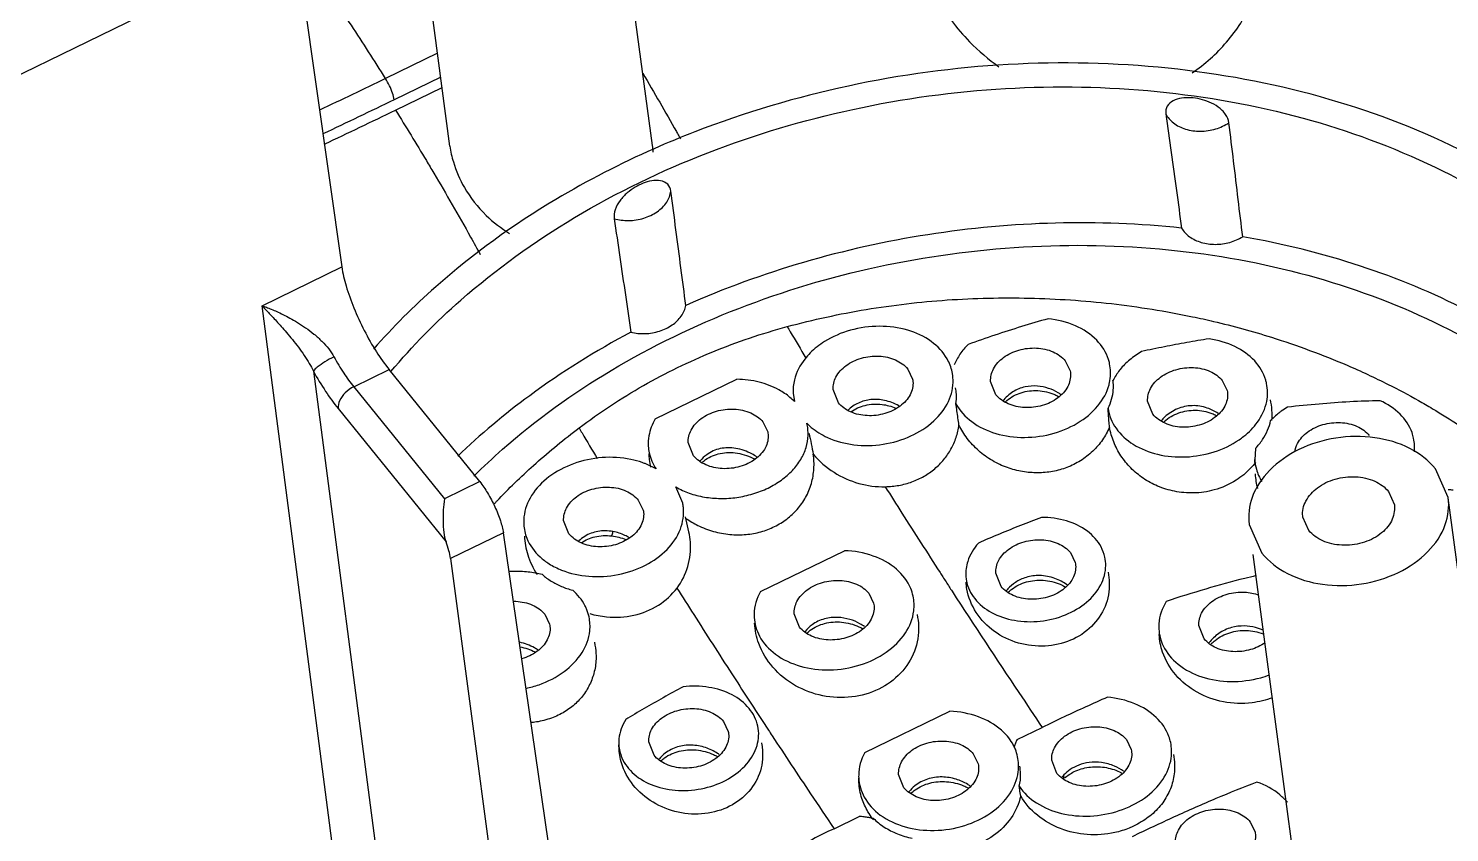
# Model space of a CAD drawing. Header units: inches. Extents: x 157915 to 159347, y -49911 to -48898.
# Drawn here: x 158984.83 to 159001.9, y -49791.46 to -49781.8 of the extents above; entities that cross this region are included whole.
import ezdxf

# ---------------------------------------------------------------- set-up
doc = ezdxf.new("R2010")
doc.units = ezdxf.units.IN
doc.header["$LTSCALE"] = 2
doc.header["$MEASUREMENT"] = 0
doc.layers.get('0').update_dxf_attribs({"linetype": 'CONTINUOUS'})

msp = doc.modelspace()

# ---------------------------------------------------------------- linework, layer by layer
at = {"color": 7, "linetype": 'Continuous'}
for p, q in [((158992.329, -49783.208), (158991.853, -49779.66)), ((158989.896, -49783.218), (158989.511, -49780.341)), ((158982.89, -49783.25), (158987.623, -49780.949)), ((158988.084, -49781.069), (158988.597, -49784.667)), ((158989.747, -49782.101), (158989.123, -49782.405)), ((158989.785, -49782.388), (158989.226, -49782.66)), ((158989.242, -49782.784), (158989.802, -49782.512)), ((158987.639, -49785.133), (158988.597, -49784.667)), ((158989.618, -49800.282), (158987.639, -49785.133)), ((158997.288, -49785.796), (158997.346, -49785.915)), ((158988.256, -49785.919), (158990.157, -49800.465)), ((158988.74, -49786.106), (158989.165, -49785.899)), ((158990.254, -49787.245), (158989.165, -49785.899)), ((158995.396, -49785.893), (158995.454, -49786.013)), ((158995.938, -49785.97), (158995.928, -49785.927)), ((158988.74, -49786.106), (158989.829, -49787.451)), ((158992.362, -49786.493), (158993.343, -49786.016)), ((158994.562, -49786.298), (158994.499, -49786.139)), ((158996.454, -49786.201), (158996.391, -49786.042)), ((158999.174, -49786.031), (158999.232, -49786.151)), ((158994.019, -49786.181), (158994.034, -49786.283)), ((158998.34, -49786.436), (158998.277, -49786.278)), ((158988.553, -49786.368), (158989.849, -49787.969)), ((158993.656, -49786.529), (158993.713, -49786.649)), ((158994.188, -49786.564), (158994.183, -49786.544)), ((158992.822, -49786.934), (158992.759, -49786.776)), ((158999.573, -49786.846), (158999.563, -49786.983)), ((158999.565, -49787.015), (158999.563, -49786.981)), ((159001.888, -49787.437), (159001.734, -49787.091)), ((158990.254, -49787.245), (158989.829, -49787.451)), ((158992.692, -49787.502), (158992.61, -49787.309)), ((158992.159, -49787.467), (158992.217, -49787.586)), ((159001.172, -49787.365), (159001.242, -49787.524)), ((159002.547, -49792.359), (159001.888, -49787.438)), ((158992.766, -49787.848), (158992.727, -49787.667)), ((159000.213, -49787.831), (159000.142, -49787.671)), ((158991.326, -49787.872), (158991.262, -49787.713)), ((158999.497, -49787.758), (158999.65, -49788.104)), ((158990.538, -49787.86), (158989.902, -49788.169)), ((158991.181, -49792.29), (158990.538, -49787.86)), ((158989.902, -49788.169), (158990.496, -49792.624)), ((158993.627, -49788.564), (158994.634, -49788.074)), ((158997.35, -49788.097), (158997.408, -49788.217)), ((159000.262, -49793.47), (158999.545, -49788.118)), ((158996.516, -49788.503), (158996.453, -49788.344)), ((158994.928, -49788.586), (158994.986, -49788.706)), ((158991.035, -49788.836), (158991.093, -49788.956)), ((158994.094, -49788.992), (158994.031, -49788.833)), ((158998.955, -49789.132), (158998.892, -49788.973)), ((158994.878, -49790.499), (158995.9, -49790.002)), ((158993.181, -49790.124), (158993.239, -49790.244)), ((158996.709, -49790.343), (158997.011, -49790.196)), ((158991.927, -49790.458), (158991.924, -49790.404)), ((158992.348, -49790.53), (158992.284, -49790.371)), ((158998.022, -49790.343), (158998.08, -49790.463)), ((158996.183, -49790.514), (158996.241, -49790.634)), ((158997.188, -49790.748), (158997.125, -49790.59)), ((158994.809, -49790.856), (158994.806, -49790.805)), ((158995.35, -49790.92), (158995.286, -49790.761)), ((158994.51, -49791.412), (158994.812, -49791.265)), ((158999.51, -49791.332), (158999.567, -49791.451))]:
    msp.add_line(p, q, dxfattribs=at)
for points, start_tangent, end_tangent in [([(158998.812, -49782.336), (158999.225, -49781.968), (158999.534, -49781.492), (158999.718, -49780.945), (158999.767, -49780.355), (158999.747, -49780.112)], (0.829365, 0.558707), (-0.131966, 0.991254)), ([(158989.123, -49782.405), (158988.712, -49781.766), (158988.3, -49781.162)], (-0.533848, 0.84558), (-0.572546, 0.819872)), ([(158995.735, -49781.427), (158996.138, -49781.963), (158996.491, -49782.264)], (0.497419, -0.86751), (0.817322, -0.576181)), ([(159004.441, -49785.109), (159003.435, -49784.14), (159002.019, -49783.256), (159000.352, -49782.625), (158998.525, -49782.282), (158996.6, -49782.237), (158994.684, -49782.495), (158992.838, -49783.045), (158992.349, -49783.248)], (-0.641432, 0.76718), (-0.914678, -0.404184)), ([(158992.213, -49782.341), (158992.616, -49783.042)], (0.505034, -0.8631), (0.494427, -0.869219)), ([(158989.123, -49782.405), (158988.329, -49782.785)], (-0.899307, -0.437319), (-0.904339, -0.426814)), ([(158989.226, -49782.66), (158989.207, -49782.582), (158989.17, -49782.492), (158989.123, -49782.405)], (-0.13274, 0.991151), (-0.533707, 0.845669)), ([(158989.187, -49785.923), (158990.028, -49785.065), (158991.393, -49784.075), (158992.993, -49783.297), (158994.737, -49782.775), (158996.571, -49782.525), (158998.393, -49782.561), (159000.144, -49782.881), (159001.73, -49783.47), (159003.094, -49784.305), (159004.068, -49785.225)], (0.64213, 0.766596), (0.650017, -0.75992)), ([(158989.226, -49782.66), (158988.37, -49783.07)], (-0.899306, -0.43732), (-0.904348, -0.426797)), ([(158999.254, -49782.936), (158999.213, -49782.836), (158999.124, -49782.747), (158999.016, -49782.687), (158998.908, -49782.652), (158998.796, -49782.636), (158998.685, -49782.64), (158998.585, -49782.671), (158998.513, -49782.737), (158998.495, -49782.829)], (-0.12024, 0.992745), (0.136448, -0.990647)), ([(158988.387, -49783.193), (158989.242, -49782.784)], (0.904641, 0.426175), (0.899307, 0.437318)), ([(158989.242, -49782.784), (158989.613, -49783.391)], (0.528416, -0.848986), (0.512491, -0.858693)), ([(158998.495, -49782.829), (158998.586, -49782.937), (158998.732, -49783.012), (158998.911, -49783.038), (158999.095, -49783.01), (158999.254, -49782.936)], (0.449637, -0.893211), (0.82801, 0.560713)), ([(158998.495, -49782.829), (158998.56, -49783.294), (158998.623, -49783.751), (158998.685, -49784.201)], (0.136448, -0.990647), (0.13722, -0.990541)), ([(158992.616, -49783.042), (158992.645, -49783.092), (158992.666, -49783.129)], (0.494427, -0.869219), (0.493495, -0.869748)), ([(158999.419, -49784.304), (158999.365, -49783.856), (158999.31, -49783.399), (158999.254, -49782.936)], (-0.119477, 0.992837), (-0.12024, 0.992745)), ([(158989.896, -49783.216), (158989.937, -49783.407), (158990.069, -49783.713)], (0.132583, -0.991172), (0.500649, -0.865651)), ([(158992.337, -49783.291), (158992.329, -49783.209)], (-0.070495, 0.997512), (-0.132833, 0.991138)), ([(158992.349, -49783.248), (158991.168, -49783.857), (158989.725, -49784.906), (158988.979, -49785.653)], (-0.914678, -0.404184), (-0.65919, -0.751977)), ([(158989.613, -49783.391), (158989.701, -49783.54), (158990.144, -49784.308), (158990.261, -49784.516)], (0.512491, -0.858693), (0.491299, -0.870991)), ([(158990.069, -49783.713), (158990.331, -49784.048), (158990.613, -49784.265)], (0.500649, -0.865651), (0.858039, -0.513585)), ([(158992.55, -49783.756), (158992.512, -49783.675), (158992.427, -49783.633), (158992.32, -49783.633), (158992.216, -49783.663), (158992.12, -49783.711), (158992.026, -49783.778), (158991.94, -49783.87), (158991.881, -49783.981), (158991.869, -49784.088)], (-0.129893, 0.991528), (0.145701, -0.989329)), ([(158991.869, -49784.088), (158992.041, -49784.11), (158992.224, -49784.082), (158992.385, -49784.004), (158992.5, -49783.889), (158992.55, -49783.756)], (0.9613, -0.275504), (0.123046, 0.992401)), ([(158992.73, -49785.13), (158992.671, -49784.68), (158992.611, -49784.222), (158992.55, -49783.756)], (-0.129138, 0.991627), (-0.129893, 0.991528)), ([(158991.869, -49784.088), (158991.937, -49784.55), (158992.004, -49785.004), (158992.07, -49785.451)], (0.145701, -0.989329), (0.146443, -0.989219)), ([(158998.685, -49784.201), (158997.171, -49784.141), (158995.638, -49784.28), (158994.144, -49784.613), (158992.73, -49785.13)], (-0.994364, 0.106024), (-0.913794, -0.406178)), ([(158998.685, -49784.201), (158998.78, -49784.304), (158998.921, -49784.372), (158999.09, -49784.396), (158999.263, -49784.372), (158999.419, -49784.304)], (0.49935, -0.8664), (0.848482, 0.529225)), ([(158990.184, -49787.178), (158990.529, -49786.856), (158991.834, -49785.909), (158993.365, -49785.165), (158995.032, -49784.666), (158996.786, -49784.427), (158998.529, -49784.461), (159000.203, -49784.768), (159001.72, -49785.331), (159003.024, -49786.129), (159003.998, -49787.06)], (0.710073, 0.704128), (0.640998, -0.767543)), ([(159004.111, -49786.676), (159003.246, -49785.896), (159002.119, -49785.192), (159000.833, -49784.657), (158999.419, -49784.304)], (-0.678893, 0.734237), (-0.984887, 0.173198)), ([(158972.163, -49784.481), (158972.202, -49784.532), (158972.321, -49784.697), (158972.568, -49785.059), (158972.952, -49785.652), (158973.37, -49786.331), (158973.767, -49787), (158974.189, -49787.739), (158974.688, -49788.621), (158975.229, -49789.574), (158975.819, -49790.6), (158976.49, -49791.728), (158977.185, -49792.834), (158977.838, -49793.804), (158978.477, -49794.672), (158979.126, -49795.464), (158979.776, -49796.173), (158980.414, -49796.807), (158981.041, -49797.384), (158981.658, -49797.919), (158982.248, -49798.408), (158982.785, -49798.838), (158983.287, -49799.227), (158983.763, -49799.582), (158984.22, -49799.904), (158984.664, -49800.197), (158985.103, -49800.465), (158985.539, -49800.71), (158985.975, -49800.933), (158986.41, -49801.135), (158986.846, -49801.317), (158987.278, -49801.479), (158987.708, -49801.624), (158988.144, -49801.759), (158988.578, -49801.883), (158988.993, -49801.997), (158989.375, -49802.101), (158989.704, -49802.192)], (-0.805742, 0.592267), (0.962053, -0.272862)), ([(158988.597, -49784.667), (158988.648, -49784.895), (158988.742, -49785.159), (158988.867, -49785.431), (158989.013, -49785.687), (158989.165, -49785.899)], (0.141168, -0.989986), (0.629288, -0.777173)), ([(158993.948, -49785.384), (158994.896, -49785.178), (158995.869, -49785.064), (158996.856, -49785.042), (158997.842, -49785.108), (158998.817, -49785.265), (158999.07, -49785.321)], (0.965126, 0.261784), (0.973272, -0.229654)), ([(158987.639, -49785.133), (158987.674, -49785.17), (158987.715, -49785.213), (158987.76, -49785.261), (158987.812, -49785.317), (158987.869, -49785.381), (158987.933, -49785.455), (158988.003, -49785.539), (158988.075, -49785.632), (158988.145, -49785.729), (158988.207, -49785.826), (158988.256, -49785.919)], (0.695172, -0.718844), (0.428514, -0.903535)), ([(158987.639, -49785.133), (158987.691, -49785.152), (158987.75, -49785.175), (158987.816, -49785.203), (158987.89, -49785.238), (158987.973, -49785.281), (158988.064, -49785.334), (158988.162, -49785.398), (158988.263, -49785.474), (158988.358, -49785.56), (158988.44, -49785.652), (158988.503, -49785.747)], (0.9461, -0.323876), (0.485155, -0.874428)), ([(158992.07, -49785.451), (158992.241, -49785.468), (158992.413, -49785.438), (158992.565, -49785.364), (158992.675, -49785.257), (158992.73, -49785.13)], (0.970727, -0.240187), (0.180116, 0.983645)), ([(158997.081, -49785.289), (158996.763, -49785.384), (158996.443, -49785.486), (158996.121, -49785.597)], (-0.961515, -0.274753), (-0.941811, -0.336143)), ([(158997.82, -49785.829), (158997.807, -49785.78), (158997.665, -49785.548), (158997.409, -49785.374), (158997.081, -49785.289)], (-0.206058, 0.97854), (-0.994477, 0.104958)), ([(158992.07, -49785.451), (158990.854, -49786.213), (158989.989, -49786.94)], (-0.883499, -0.468433), (-0.720798, -0.693145)), ([(158991.447, -49786.6), (158992.22, -49786.092), (158993.054, -49785.686), (158993.948, -49785.384)], (0.798522, 0.601966), (0.965126, 0.261784)), ([(158993.948, -49785.384), (158993.984, -49785.445), (158994.172, -49785.762)], (0.506034, -0.862514), (0.513507, -0.858086)), ([(158995.868, -49785.771), (158995.678, -49785.563), (158995.395, -49785.427), (158995.056, -49785.38), (158994.707, -49785.428), (158994.395, -49785.564), (158994.225, -49785.699)], (-0.493895, 0.869521), (-0.70676, -0.707454)), ([(158999.07, -49785.321), (158999.765, -49785.512), (159000.673, -49785.848), (159001.166, -49786.077)], (0.973272, -0.229654), (0.893187, -0.449686)), ([(158996.121, -49785.597), (158996.023, -49785.715), (158995.954, -49785.842)], (-0.711712, -0.702472), (-0.377698, -0.925929)), ([(158999.015, -49785.531), (158998.748, -49785.575), (158998.478, -49785.626), (158998.205, -49785.683)], (-0.987795, -0.155759), (-0.97689, -0.213742)), ([(158999.706, -49786.065), (158999.696, -49786.025), (158999.563, -49785.796), (158999.326, -49785.624), (158999.015, -49785.531)], (-0.206326, 0.978483), (-0.98946, 0.144807)), ([(158988.503, -49785.747), (158988.393, -49785.807), (158988.303, -49785.87), (158988.256, -49785.919)], (-0.900231, -0.435412), (-0.470901, -0.882186)), ([(158988.503, -49785.747), (158988.62, -49785.941), (158988.74, -49786.106)], (0.485003, -0.874513), (0.629393, -0.777087)), ([(158994.159, -49785.773), (158994.034, -49786.023), (158994.019, -49786.181)], (-0.617062, -0.786915), (0.048673, -0.998815)), ([(158994.225, -49785.699), (158994.159, -49785.773)], (-0.70676, -0.707454), (-0.617062, -0.786915)), ([(158994.499, -49786.139), (158994.533, -49785.99), (158994.654, -49785.852), (158994.838, -49785.763), (158995.05, -49785.738), (158995.249, -49785.784), (158995.396, -49785.893)], (-0.055699, 0.998448), (0.629288, -0.777173)), ([(158995.928, -49785.928), (158995.868, -49785.771)], (-0.210984, 0.977489), (-0.493895, 0.869521)), ([(158996.391, -49786.042), (158996.425, -49785.892), (158996.546, -49785.755), (158996.73, -49785.666), (158996.942, -49785.641), (158997.141, -49785.687), (158997.288, -49785.796)], (-0.055699, 0.998448), (0.629288, -0.777173)), ([(158998.205, -49785.683), (158998.062, -49785.783), (158997.946, -49785.9), (158997.94, -49785.908)], (-0.864155, -0.503225), (-0.620925, -0.78387)), ([(158988.256, -49785.919), (158988.403, -49786.162), (158988.553, -49786.368)], (0.485306, -0.874344), (0.629587, -0.77693)), ([(158994.237, -49786.594), (158994.43, -49786.714), (158994.749, -49786.802), (158995.099, -49786.796), (158995.433, -49786.697), (158995.707, -49786.517), (158995.884, -49786.282), (158995.94, -49786.021), (158995.928, -49785.928)], (0.765772, -0.643112), (-0.210984, 0.977489)), ([(158997.346, -49785.915), (158997.35, -49785.945), (158997.317, -49786.104), (158997.196, -49786.241), (158997.012, -49786.331), (158996.8, -49786.355), (158996.601, -49786.31), (158996.454, -49786.201)], (0.210543, -0.977585), (-0.629288, 0.777173)), ([(158997.824, -49786.03), (158997.82, -49785.829)], (0.162667, 0.986681), (-0.206058, 0.97854)), ([(158997.94, -49785.908), (158997.861, -49786.03)], (-0.620925, -0.78387), (-0.452051, -0.891992)), ([(158998.277, -49786.278), (158998.311, -49786.128), (158998.432, -49785.991), (158998.616, -49785.901), (158998.828, -49785.876), (158999.027, -49785.922), (158999.174, -49786.031)], (-0.055699, 0.998448), (0.629288, -0.777173)), ([(158988.74, -49786.106), (158988.639, -49786.178), (158988.571, -49786.274), (158988.553, -49786.368)], (-0.899307, -0.437317), (0.126916, -0.991913)), ([(158993.981, -49786.234), (158993.848, -49786.143), (158993.611, -49786.051), (158993.343, -49786.016)], (-0.764498, 0.644626), (-0.999794, 0.020304)), ([(158995.454, -49786.013), (158995.458, -49786.043), (158995.425, -49786.201), (158995.304, -49786.338), (158995.12, -49786.428), (158994.908, -49786.453), (158994.709, -49786.407), (158994.562, -49786.298)], (0.210543, -0.977585), (-0.629288, 0.777173)), ([(158995.975, -49786.311), (158995.98, -49786.195), (158995.969, -49786.119)], (0.146437, 0.98922), (-0.209015, 0.977912)), ([(158995.975, -49786.311), (158996.164, -49786.524), (158996.453, -49786.666), (158996.796, -49786.714), (158997.155, -49786.663), (158997.468, -49786.521), (158997.704, -49786.303), (158997.821, -49786.048), (158997.824, -49786.03)], (0.474476, -0.880269), (0.162667, 0.986681)), ([(158996.805, -49786.108), (158996.658, -49786.168), (158996.536, -49786.277)], (-0.975674, -0.219227), (-0.623522, -0.781806)), ([(158997.233, -49786.199), (158997.201, -49786.178), (158997.088, -49786.125), (158996.954, -49786.098), (158996.805, -49786.108)], (-0.82136, 0.57041), (-0.975674, -0.219227)), ([(158997.801, -49786.364), (158997.845, -49786.254), (158997.865, -49786.142), (158997.864, -49786.058)], (0.448829, 0.893618), (-0.081067, 0.996709)), ([(158997.864, -49786.058), (158997.861, -49786.03)], (-0.081067, 0.996709), (-0.133806, 0.991008)), ([(158999.708, -49786.281), (158999.706, -49786.065)], (0.190908, 0.981608), (-0.206326, 0.978483)), ([(159001.166, -49786.077), (159001.53, -49786.271), (159001.699, -49786.369)], (0.893187, -0.449686), (0.859884, -0.510489)), ([(158994.034, -49786.283), (158993.981, -49786.234)], (-0.694394, 0.719595), (-0.764498, 0.644626)), ([(158994.803, -49786.301), (158994.677, -49786.389)], (-0.907754, -0.419503), (-0.711154, -0.703036)), ([(158995.287, -49786.334), (158995.118, -49786.27), (158994.953, -49786.26), (158994.803, -49786.301)], (-0.874173, 0.485615), (-0.907754, -0.419503)), ([(158994.884, -49786.329), (158995.087, -49786.318), (158995.25, -49786.361)], (0.972585, 0.23255), (0.926586, -0.376082)), ([(158996.011, -49786.565), (158995.999, -49786.48), (158995.987, -49786.395), (158995.975, -49786.311)], (-0.139651, 0.990201), (-0.140891, 0.990025)), ([(158996.569, -49786.285), (158996.586, -49786.271)], (0.734487, 0.678623), (0.765573, 0.643349)), ([(158996.586, -49786.271), (158996.758, -49786.177)], (0.765573, 0.643349), (0.95292, 0.303221)), ([(158996.758, -49786.177), (158996.958, -49786.152), (158997.163, -49786.2), (158997.21, -49786.223)], (0.95292, 0.303221), (0.879603, -0.475708)), ([(158999.232, -49786.151), (158999.237, -49786.181), (158999.203, -49786.339), (158999.082, -49786.477), (158998.898, -49786.566), (158998.686, -49786.591), (158998.487, -49786.545), (158998.34, -49786.436)], (0.210543, -0.977585), (-0.629288, 0.777173)), ([(158999.432, -49786.701), (158999.596, -49786.53), (158999.708, -49786.281)], (0.783653, 0.621198), (0.190908, 0.981608)), ([(158999.749, -49786.262), (158999.767, -49786.512)], (0.208251, -0.978075), (-0.062743, -0.99803)), ([(159001.069, -49786.273), (159000.706, -49786.287), (159000.336, -49786.313), (158999.957, -49786.351)], (-0.99973, -0.023243), (-0.993293, -0.115623)), ([(159001.472, -49786.725), (159001.453, -49786.657), (159001.309, -49786.435), (159001.069, -49786.273)], (-0.206461, 0.978455), (-0.911379, 0.411568)), ([(158992.759, -49786.776), (158992.793, -49786.626), (158992.914, -49786.489), (158993.098, -49786.399), (158993.31, -49786.374), (158993.509, -49786.42), (158993.656, -49786.529)], (-0.055699, 0.998448), (0.629288, -0.777173)), ([(158994.711, -49786.407), (158994.884, -49786.329)], (0.809222, 0.587502), (0.972585, 0.23255)), ([(158997.819, -49786.592), (158997.813, -49786.516), (158997.807, -49786.44), (158997.801, -49786.364)], (-0.081255, 0.996693), (-0.071623, 0.997432)), ([(158997.801, -49786.364), (158997.898, -49786.605), (158998.105, -49786.797), (158998.397, -49786.917), (158998.736, -49786.948), (158999.077, -49786.887), (158999.377, -49786.742)], (0.137992, -0.990433), (0.824335, 0.566103)), ([(158998.485, -49786.467), (158998.439, -49786.514)], (-0.736026, -0.676953), (-0.644641, -0.764485)), ([(158998.477, -49786.522), (158998.651, -49786.42)], (0.751292, 0.65997), (0.94195, 0.335753)), ([(158998.634, -49786.372), (158998.485, -49786.467)], (-0.923833, -0.382795), (-0.736026, -0.676953)), ([(158999.125, -49786.427), (158998.993, -49786.361), (158998.811, -49786.333), (158998.634, -49786.372)], (-0.82697, 0.562246), (-0.923833, -0.382795)), ([(158998.651, -49786.42), (158998.85, -49786.388), (158999.05, -49786.427), (158999.102, -49786.451)], (0.94195, 0.335753), (0.887132, -0.461515)), ([(158999.815, -49786.454), (158999.755, -49786.512)], (-0.75447, -0.656335), (-0.689384, -0.724397)), ([(158999.867, -49786.412), (158999.815, -49786.454)], (-0.798287, -0.602277), (-0.75447, -0.656335)), ([(158999.957, -49786.351), (158999.883, -49786.4), (158999.867, -49786.412)], (-0.856544, -0.516074), (-0.798287, -0.602277)), ([(159001.699, -49786.369), (159002.323, -49786.777), (159002.899, -49787.231)], (0.859884, -0.510489), (0.757453, -0.65289)), ([(158990.486, -49787.45), (158990.93, -49787.024), (158991.447, -49786.6)], (0.693574, 0.720386), (0.798522, 0.601966)), ([(158991.447, -49786.6), (158991.483, -49786.661), (158991.666, -49786.969)], (0.506038, -0.862511), (0.513345, -0.858183)), ([(158992.362, -49786.493), (158992.286, -49786.695), (158992.279, -49786.819)], (-0.503119, -0.864217), (0.055172, -0.998477)), ([(158992.771, -49787.383), (158992.952, -49787.43), (158993.146, -49787.447), (158993.343, -49787.435), (158993.536, -49787.392), (158993.717, -49787.322), (158993.877, -49787.226), (158994.01, -49787.11), (158994.111, -49786.978), (158994.175, -49786.836), (158994.199, -49786.689), (158994.188, -49786.564)], (0.942954, -0.332923), (-0.208062, 0.978116)), ([(158993.713, -49786.649), (158993.718, -49786.679), (158993.685, -49786.837), (158993.564, -49786.975), (158993.38, -49787.064), (158993.168, -49787.089), (158992.969, -49787.043), (158992.822, -49786.934)], (0.210543, -0.977585), (-0.629288, 0.777173)), ([(158994.183, -49786.544), (158994.237, -49786.594)], (0.694394, -0.719595), (0.765772, -0.643112)), ([(158995.125, -49787.306), (158995.288, -49787.29), (158995.446, -49787.247), (158995.591, -49787.18), (158995.72, -49787.09), (158995.829, -49786.98), (158995.915, -49786.854), (158995.976, -49786.714), (158996.011, -49786.565)], (0.999794, 0.020312), (0.136941, 0.990579)), ([(158997.819, -49786.592), (158997.735, -49786.743), (158997.617, -49786.881), (158997.47, -49786.994), (158997.307, -49787.075), (158997.135, -49787.123), (158996.957, -49787.139), (158996.775, -49787.125), (158996.592, -49787.077), (158996.412, -49786.993), (158996.247, -49786.873), (158996.11, -49786.726), (158996.011, -49786.565)], (-0.393872, -0.919166), (-0.438659, 0.898654)), ([(158999.514, -49787.085), (158999.339, -49787.228), (158999.076, -49787.345), (158998.829, -49787.381), (158998.6, -49787.361), (158998.397, -49787.298), (158998.224, -49787.204), (158998.076, -49787.081), (158997.956, -49786.934), (158997.87, -49786.768), (158997.819, -49786.592)], (-0.693393, -0.72056), (-0.176742, 0.984257)), ([(158999.573, -49786.846), (158999.657, -49786.741), (158999.718, -49786.629), (158999.755, -49786.512)], (0.68614, 0.72747), (0.200595, 0.979674)), ([(159000.045, -49786.888), (159000.078, -49786.788), (159000.198, -49786.65), (159000.382, -49786.561), (159000.594, -49786.536), (159000.793, -49786.582), (159000.94, -49786.691)], (0.13409, 0.990969), (0.629288, -0.777173)), ([(158992.279, -49786.819), (158992.29, -49786.901), (158992.372, -49787.092)], (0.055172, -0.998477), (0.556402, -0.830914)), ([(158994.21, -49786.667), (158994.236, -49786.791), (158994.261, -49786.916)], (0.207269, -0.978284), (0.195163, -0.980771)), ([(158999.377, -49786.742), (158999.432, -49786.701)], (0.824335, 0.566103), (0.783653, 0.621198)), ([(159001.734, -49787.091), (159001.427, -49786.847), (159001.007, -49786.718), (159000.539, -49786.722), (159000.095, -49786.86), (158999.742, -49787.11), (158999.533, -49787.434), (158999.497, -49787.758)], (-0.629288, 0.777173), (0.131358, -0.991335)), ([(159001.482, -49786.889), (159001.472, -49786.725)], (0.098022, 0.995184), (-0.206461, 0.978455)), ([(158991.723, -49786.957), (158991.38, -49787.031)], (-0.997132, -0.07568), (-0.939889, -0.341479)), ([(158992.205, -49787.016), (158992.069, -49786.978), (158991.723, -49786.957)], (-0.944889, 0.32739), (-0.997132, -0.07568)), ([(158992.284, -49786.912), (158992.29, -49786.981), (158992.307, -49787.072)], (0.055538, -0.998457), (0.226038, -0.974119)), ([(158992.873, -49787.77), (158993.061, -49787.842), (158993.259, -49787.879), (158993.453, -49787.879), (158993.632, -49787.847), (158993.796, -49787.784), (158993.942, -49787.694), (158994.067, -49787.578), (158994.169, -49787.434), (158994.238, -49787.267), (158994.268, -49787.09), (158994.261, -49786.916)], (0.897063, -0.441903), (-0.140268, 0.990114)), ([(158993.142, -49786.849), (158992.98, -49786.922), (158992.903, -49786.994)], (-0.976304, -0.216403), (-0.642763, -0.766065)), ([(158992.929, -49787.012), (158992.949, -49786.995)], (0.741878, 0.670535), (0.782722, 0.622372)), ([(158992.949, -49786.995), (158993.119, -49786.912)], (0.782722, 0.622372), (0.967987, 0.250999)), ([(158993.119, -49786.912), (158993.322, -49786.899), (158993.534, -49786.963), (158993.558, -49786.975)], (0.967987, 0.250999), (0.878096, -0.478485)), ([(158993.584, -49786.951), (158993.522, -49786.912), (158993.33, -49786.846), (158993.142, -49786.849)], (-0.821953, 0.569555), (-0.976304, -0.216403)), ([(158994.261, -49786.916), (158994.51, -49787.133), (158994.808, -49787.266), (158995.125, -49787.306)], (0.64334, -0.765581), (0.999794, 0.020312)), ([(158999.564, -49786.983), (158999.583, -49787.096), (158999.649, -49787.243)], (0.058224, -0.998304), (0.538356, -0.842717)), ([(158991.38, -49787.031), (158991.085, -49787.189), (158990.877, -49787.412), (158990.785, -49787.669), (158990.783, -49787.757)], (-0.939889, -0.341479), (0.057715, -0.998333)), ([(158992.24, -49787.029), (158992.205, -49787.016)], (-0.931989, 0.362487), (-0.944889, 0.32739)), ([(158992.372, -49787.092), (158992.24, -49787.029)], (-0.864027, 0.503445), (-0.931989, 0.362487)), ([(158999.576, -49787.014), (158999.514, -49787.085)], (-0.615552, -0.788096), (-0.693393, -0.72056)), ([(158999.601, -49787.329), (158999.573, -49787.153)], (-0.256481, 0.966549), (-0.05743, 0.99835)), ([(158990.254, -49787.245), (158990.348, -49787.381), (158990.436, -49787.547), (158990.502, -49787.715), (158990.538, -49787.86)], (0.629288, -0.777173), (0.143731, -0.989617)), ([(158991.262, -49787.713), (158991.297, -49787.563), (158991.417, -49787.426), (158991.602, -49787.337), (158991.813, -49787.312), (158992.013, -49787.358), (158992.159, -49787.467)], (-0.055699, 0.998448), (0.629288, -0.777173)), ([(158992.61, -49787.309), (158992.771, -49787.383)], (0.864027, -0.503445), (0.942954, -0.332923)), ([(158995.125, -49787.306), (158995.325, -49787.623), (158995.783, -49788.337), (158995.817, -49788.39)], (0.533746, -0.845645), (0.543236, -0.83958)), ([(159000.143, -49787.671), (159000.141, -49787.66), (159000.179, -49787.478), (159000.318, -49787.319), (159000.531, -49787.215), (159000.776, -49787.187), (159001.005, -49787.24), (159001.172, -49787.365)], (-0.135033, 0.990841), (0.629288, -0.777173)), ([(158989.829, -49787.451), (158989.816, -49787.585), (158989.813, -49787.722), (158989.822, -49787.854), (158989.849, -49787.969)], (-0.12636, -0.991984), (0.341762, -0.939787)), ([(158990.421, -49787.519), (158990.443, -49787.496)], (0.68491, 0.728628), (0.687881, 0.725824)), ([(158990.443, -49787.496), (158990.47, -49787.467)], (0.687881, 0.725824), (0.691438, 0.722435)), ([(158990.47, -49787.467), (158990.486, -49787.45)], (0.691438, 0.722435), (0.693574, 0.720386)), ([(158991.087, -49788.231), (158991.238, -49788.307), (158991.565, -49788.381), (158991.916, -49788.361), (158992.244, -49788.248), (158992.504, -49788.058), (158992.664, -49787.816), (158992.7, -49787.555), (158992.692, -49787.502)], (0.845269, -0.534341), (-0.209887, 0.977726)), ([(158999.65, -49788.104), (158999.958, -49788.348), (159000.378, -49788.478), (159000.845, -49788.473), (159001.29, -49788.335), (159001.643, -49788.085), (159001.852, -49787.761), (159001.888, -49787.437)], (0.629288, -0.777173), (-0.131358, 0.991335)), ([(159001.947, -49787.346), (159001.888, -49787.345)], (-0.999798, 0.020087), (-0.999901, 0.014067)), ([(158992.217, -49787.586), (158992.222, -49787.616), (158992.188, -49787.775), (158992.068, -49787.912), (158991.883, -49788.002), (158991.672, -49788.027), (158991.473, -49787.981), (158991.326, -49787.872)], (0.210543, -0.977585), (-0.629288, 0.777173)), ([(158997.001, -49787.674), (158996.751, -49787.771), (158996.498, -49787.874), (158996.244, -49787.983)], (-0.935579, -0.353119), (-0.914912, -0.403653)), ([(158997.763, -49788.153), (158997.718, -49788.029), (158997.553, -49787.841), (158997.303, -49787.717), (158997.001, -49787.674)], (-0.210278, 0.977642), (-1, 0.000033)), ([(159001.242, -49787.524), (159001.243, -49787.535), (159001.206, -49787.718), (159001.067, -49787.877), (159000.854, -49787.98), (159000.608, -49788.008), (159000.38, -49787.955), (159000.213, -49787.831)], (0.135033, -0.990841), (-0.629288, 0.777173)), ([(158990.783, -49787.757), (158990.82, -49787.925), (158990.978, -49788.148), (158991.087, -49788.231)], (0.057715, -0.998333), (0.845269, -0.534341)), ([(158991.673, -49787.843), (158991.515, -49787.902), (158991.443, -49787.957)], (-0.985632, -0.168909), (-0.729391, -0.684097)), ([(158991.854, -49787.845), (158991.673, -49787.843)], (-0.984609, 0.174769), (-0.985632, -0.168909)), ([(158991.838, -49787.89), (158991.853, -49787.845)], (0.963433, 0.267949), (0.177113, 0.984191)), ([(158991.998, -49787.89), (158991.854, -49787.845)], (-0.910743, 0.412973), (-0.984545, 0.175131)), ([(158992.624, -49788.523), (158992.753, -49788.265), (158992.784, -49787.972), (158992.766, -49787.85)], (0.599923, 0.800058), (-0.208042, 0.97812)), ([(158992.73, -49787.686), (158992.873, -49787.77)], (0.820854, -0.571138), (0.897063, -0.441903)), ([(158989.902, -49788.169), (158989.883, -49788.074), (158989.849, -49787.969)], (-0.132153, 0.991229), (-0.341762, 0.939787)), ([(158990.79, -49787.898), (158990.831, -49788.122), (158990.942, -49788.359)], (0.055601, -0.998453), (0.535242, -0.844699)), ([(158991.475, -49787.979), (158991.636, -49787.908)], (0.822815, 0.568309), (0.971999, 0.234986)), ([(158991.636, -49787.908), (158991.84, -49787.897)], (0.971999, 0.234986), (0.992924, -0.118755)), ([(158991.84, -49787.897), (158992.008, -49787.941)], (0.993058, -0.117626), (0.925616, -0.378465)), ([(158992.052, -49787.918), (158991.998, -49787.89)], (-0.868748, 0.495255), (-0.910743, 0.412973)), ([(158996.244, -49787.983), (158996.116, -49788.203)], (-0.666152, -0.745816), (-0.301525, -0.953458)), ([(158996.453, -49788.344), (158996.487, -49788.194), (158996.608, -49788.057), (158996.792, -49787.968), (158997.004, -49787.943), (158997.203, -49787.989), (158997.35, -49788.097)], (-0.055699, 0.998448), (0.629288, -0.777173)), ([(158995.46, -49788.62), (158995.431, -49788.527), (158995.262, -49788.298), (158994.981, -49788.138), (158994.634, -49788.074)], (-0.206994, 0.978342), (-0.999382, 0.035149)), ([(158996.093, -49788.377), (158996.1, -49788.436), (158996.2, -49788.65), (158996.401, -49788.816), (158996.676, -49788.91), (158996.987, -49788.92), (158997.29, -49788.844), (158997.544, -49788.692), (158997.713, -49788.486), (158997.774, -49788.254), (158997.763, -49788.153)], (0.053463, -0.99857), (-0.210278, 0.977642)), ([(158990.658, -49788.323), (158990.606, -49788.326)], (-0.99955, -0.029994), (-0.997518, -0.070408)), ([(158991.006, -49788.362), (158990.836, -49788.331), (158990.658, -49788.323)], (-0.966137, 0.25803), (-0.99955, -0.029994)), ([(158991.006, -49788.362), (158991.113, -49788.44), (158991.235, -49788.503), (158991.371, -49788.549)], (0.755475, -0.655177), (0.965315, -0.261087)), ([(158996.116, -49788.203), (158996.093, -49788.377)], (-0.301525, -0.953458), (0.053463, -0.99857)), ([(158997.802, -49788.333), (158997.817, -49788.46), (158997.766, -49788.743), (158997.603, -49788.984), (158997.351, -49789.15), (158997.045, -49789.219), (158996.726, -49789.183), (158996.436, -49789.043), (158996.218, -49788.816), (158996.106, -49788.535), (158996.097, -49788.452)], (0.209384, -0.977833), (-0.05487, 0.998494)), ([(158997.408, -49788.217), (158997.412, -49788.247), (158997.379, -49788.406), (158997.258, -49788.543), (158997.074, -49788.633), (158996.862, -49788.657), (158996.663, -49788.612), (158996.516, -49788.503)], (0.210543, -0.977585), (-0.629288, 0.777173)), ([(158991.778, -49788.868), (158992.107, -49788.848), (158992.4, -49788.728), (158992.624, -49788.523)], (0.995356, -0.096259), (0.599923, 0.800058)), ([(158992.623, -49788.523), (158992.824, -49788.84), (158993.282, -49789.553), (158993.662, -49790.137)], (0.533747, -0.845644), (0.547671, -0.836694)), ([(158994.031, -49788.833), (158994.065, -49788.683), (158994.186, -49788.546), (158994.37, -49788.456), (158994.582, -49788.432), (158994.781, -49788.477), (158994.928, -49788.586)], (-0.055699, 0.998448), (0.629288, -0.777173)), ([(158995.817, -49788.39), (158995.893, -49788.507)], (0.543236, -0.83958), (0.544169, -0.838976)), ([(158995.893, -49788.507), (158995.929, -49788.562)], (0.544169, -0.838976), (0.544621, -0.838682)), ([(158996.817, -49788.395), (158996.689, -49788.455), (158996.598, -49788.534), (158996.583, -49788.552)], (-0.956684, -0.291127), (-0.622621, -0.782524)), ([(158996.645, -49788.537), (158996.821, -49788.45)], (0.792522, 0.609844), (0.962424, 0.271552)), ([(158997.164, -49788.408), (158996.979, -49788.373), (158996.817, -49788.395)], (-0.938893, 0.344208), (-0.956684, -0.291127)), ([(158996.821, -49788.45), (158997.022, -49788.429), (158997.227, -49788.478)], (0.962424, 0.271552), (0.919674, -0.392683)), ([(158997.309, -49788.485), (158997.164, -49788.408)], (-0.810729, 0.585422), (-0.938893, 0.344208)), ([(158997.227, -49788.478), (158997.287, -49788.507)], (0.919674, -0.392683), (0.870783, -0.491668)), ([(158999.579, -49788.374), (158999.444, -49788.407), (158998.976, -49788.535), (158998.499, -49788.684)], (-0.972292, -0.23377), (-0.948797, -0.315887)), ([(158990.658, -49788.681), (158990.689, -49788.682), (158990.888, -49788.727), (158991.035, -49788.836)], (1, 0.00015), (0.629288, -0.777173)), ([(158991.518, -49788.733), (158991.371, -49788.549)], (-0.463074, 0.886319), (-0.752749, 0.658308)), ([(158993.627, -49788.564), (158993.55, -49788.834)], (-0.483713, -0.875227), (-0.023222, -0.99973)), ([(158993.551, -49788.876), (158993.614, -49789.099), (158993.807, -49789.317), (158994.105, -49789.46), (158994.457, -49789.505), (158994.824, -49789.445), (158995.137, -49789.292), (158995.367, -49789.062), (158995.468, -49788.798), (158995.46, -49788.62)], (0.058612, -0.998281), (-0.206994, 0.978342)), ([(158995.929, -49788.562), (158996.73, -49789.778), (158997.011, -49790.196)], (0.544621, -0.838682), (0.560396, -0.828224)), ([(158996.607, -49788.569), (158996.645, -49788.537)], (0.722586, 0.691281), (0.792522, 0.609844)), ([(158998.499, -49788.684), (158998.412, -49788.951)], (-0.511988, -0.858992), (-0.065676, -0.997841)), ([(158998.892, -49788.973), (158998.926, -49788.823), (158999.047, -49788.686), (158999.231, -49788.597), (158999.443, -49788.572), (158999.613, -49788.606)], (-0.055699, 0.998448), (0.936979, -0.349385)), ([(158990.81, -49789.727), (158990.966, -49789.683), (158991.267, -49789.526), (158991.483, -49789.298), (158991.576, -49789.038), (158991.567, -49788.87)], (0.978357, 0.206925), (-0.207453, 0.978245)), ([(158991.567, -49788.87), (158991.537, -49788.774), (158991.518, -49788.733)], (-0.207453, 0.978245), (-0.463074, 0.886319)), ([(158991.577, -49788.83), (158991.778, -49788.868)], (0.960907, -0.27687), (0.995356, -0.096259)), ([(158993.55, -49788.834), (158993.551, -49788.876)], (-0.023222, -0.99973), (0.058612, -0.998281)), ([(158995.507, -49788.841), (158995.525, -49788.977), (158995.476, -49789.281), (158995.308, -49789.546), (158995.048, -49789.735), (158994.725, -49789.83), (158994.374, -49789.816), (158994.048, -49789.695), (158993.776, -49789.474), (158993.607, -49789.19), (158993.555, -49788.943)], (0.209043, -0.977906), (-0.055743, 0.998445)), ([(158994.986, -49788.706), (158994.991, -49788.736), (158994.957, -49788.895), (158994.836, -49789.032), (158994.652, -49789.121), (158994.44, -49789.146), (158994.241, -49789.1), (158994.094, -49788.992)], (0.210543, -0.977585), (-0.629288, 0.777173)), ([(158994.876, -49788.986), (158994.821, -49788.951), (158994.7, -49788.9), (158994.556, -49788.875), (158994.395, -49788.893)], (-0.81874, 0.574165), (-0.963252, -0.268601)), ([(158991.093, -49788.956), (158991.098, -49788.986), (158991.064, -49789.145), (158990.944, -49789.282), (158990.757, -49789.372)], (0.210543, -0.977585), (-0.961804, -0.27374)), ([(158994.246, -49788.964), (158994.164, -49789.043)], (-0.808294, -0.588779), (-0.632789, -0.774324)), ([(158994.189, -49789.06), (158994.224, -49789.03)], (0.734184, 0.678951), (0.800739, 0.599013)), ([(158994.224, -49789.03), (158994.397, -49788.948)], (0.800739, 0.599013), (0.967543, 0.252706)), ([(158994.395, -49788.893), (158994.246, -49788.964)], (-0.963252, -0.268601), (-0.808294, -0.588779)), ([(158994.397, -49788.948), (158994.6, -49788.932), (158994.808, -49788.987), (158994.854, -49789.01)], (0.967543, 0.252706), (0.875848, -0.482586)), ([(158998.412, -49788.951), (158998.412, -49789.016)], (-0.065676, -0.997841), (0.058576, -0.998283)), ([(158998.412, -49789.016), (158998.463, -49789.215), (158998.643, -49789.438), (158998.927, -49789.589), (158999.275, -49789.645), (158999.636, -49789.599), (158999.742, -49789.565)], (0.058576, -0.998283), (0.937919, 0.346853)), ([(158999.284, -49788.997), (158999.131, -49789.069), (158999.014, -49789.182)], (-0.963044, -0.269343), (-0.593818, -0.804599)), ([(158999.264, -49789.059), (158999.463, -49789.032), (158999.663, -49789.073), (158999.675, -49789.078)], (0.954689, 0.297607), (0.923742, -0.383014)), ([(158999.573, -49788.997), (158999.438, -49788.978), (158999.284, -49788.997)], (-0.96518, 0.261588), (-0.963044, -0.269343)), ([(158999.669, -49789.033), (158999.573, -49788.997)], (-0.90161, 0.432549), (-0.96518, 0.261588)), ([(158990.955, -49789.268), (158990.911, -49789.241), (158990.734, -49789.174), (158990.729, -49789.173)], (-0.837903, 0.54582), (-0.979121, 0.203276)), ([(158991.632, -49789.173), (158991.65, -49789.309), (158991.639, -49789.486), (158991.591, -49789.645), (158991.513, -49789.787), (158991.407, -49789.908), (158991.274, -49790.008), (158991.115, -49790.084), (158990.934, -49790.131), (158990.869, -49790.139)], (0.208869, -0.977944), (-0.995914, -0.09031)), ([(158999.778, -49789.84), (158999.531, -49789.9), (158999.187, -49789.888), (158998.872, -49789.774), (158998.614, -49789.565), (158998.457, -49789.291), (158998.416, -49789.081)], (-0.936149, -0.351604), (-0.05627, 0.998416)), ([(158999.688, -49789.179), (158999.513, -49789.262), (158999.301, -49789.286), (158999.102, -49789.241), (158998.955, -49789.132)], (-0.815331, -0.578996), (-0.629288, 0.777173)), ([(158999.04, -49789.193), (158999.087, -49789.151)], (0.699535, 0.714599), (0.785995, 0.618233)), ([(158999.087, -49789.151), (158999.264, -49789.059)], (0.785995, 0.618233), (0.954689, 0.297607)), ([(158990.738, -49789.229), (158990.919, -49789.289), (158990.923, -49789.291)], (0.983587, -0.180435), (0.894343, -0.447381)), ([(158992.696, -49789.709), (158992.458, -49789.839), (158992.229, -49789.97), (158992.007, -49790.102)], (-0.882158, -0.470954), (-0.853365, -0.521314)), ([(158993.595, -49790.18), (158993.49, -49789.968), (158993.285, -49789.805), (158993.007, -49789.715), (158992.696, -49789.709)], (-0.208097, 0.978108), (-0.992706, -0.120559)), ([(158997.794, -49789.834), (158997.534, -49789.95), (158997.273, -49790.07), (158997.011, -49790.196)], (-0.916947, -0.399009), (-0.899307, -0.437318)), ([(158998.554, -49790.377), (158998.533, -49790.304), (158998.381, -49790.078), (158998.122, -49789.912), (158997.794, -49789.834)], (-0.206606, 0.978424), (-0.996167, 0.087477)), ([(158992.284, -49790.371), (158992.319, -49790.221), (158992.439, -49790.084), (158992.623, -49789.995), (158992.835, -49789.97), (158993.034, -49790.016), (158993.181, -49790.124)], (-0.055699, 0.998448), (0.629288, -0.777173)), ([(158996.522, -49790.23), (158996.245, -49790.069), (158995.9, -49790.002)], (-0.748039, 0.663655), (-0.999038, 0.043843)), ([(158991.925, -49790.403), (158991.961, -49790.561), (158992.108, -49790.757), (158992.346, -49790.894), (158992.641, -49790.952), (158992.954, -49790.924), (158993.241, -49790.813), (158993.461, -49790.634), (158993.585, -49790.413), (158993.595, -49790.18)], (0.057962, -0.998319), (-0.208097, 0.978108)), ([(158992.007, -49790.102), (158991.926, -49790.332)], (-0.52895, -0.848653), (-0.096554, -0.995328)), ([(158993.662, -49790.137), (158993.722, -49790.229)], (0.547671, -0.836694), (0.548495, -0.836154)), ([(158993.722, -49790.229), (158993.766, -49790.296)], (0.548495, -0.836154), (0.549105, -0.835753)), ([(158996.652, -49790.386), (158996.522, -49790.23)], (-0.508369, 0.861139), (-0.748039, 0.663655)), ([(158997.125, -49790.59), (158997.159, -49790.44), (158997.28, -49790.303), (158997.464, -49790.213), (158997.676, -49790.188), (158997.875, -49790.234), (158998.022, -49790.343)], (-0.055699, 0.998448), (0.629288, -0.777173)), ([(158991.926, -49790.332), (158991.925, -49790.403)], (-0.096554, -0.995328), (0.057962, -0.998319)), ([(158993.638, -49790.381), (158993.641, -49790.398), (158993.634, -49790.683), (158993.51, -49790.936), (158993.289, -49791.125), (158992.999, -49791.225), (158992.678, -49791.223), (158992.371, -49791.115), (158992.123, -49790.917), (158991.968, -49790.656), (158991.927, -49790.457)], (0.20844, -0.978035), (-0.056124, 0.998424)), ([(158993.239, -49790.244), (158993.244, -49790.274), (158993.21, -49790.433), (158993.089, -49790.57), (158992.905, -49790.66), (158992.693, -49790.684), (158992.494, -49790.639), (158992.348, -49790.53)], (0.210543, -0.977585), (-0.629288, 0.777173)), ([(158992.966, -49790.438), (158992.796, -49790.409), (158992.628, -49790.431)], (-0.950286, 0.311377), (-0.955435, -0.295202)), ([(158993.766, -49790.296), (158994.229, -49790.994), (158994.51, -49791.412)], (0.549105, -0.835753), (0.560397, -0.828224)), ([(158995.286, -49790.761), (158995.321, -49790.611), (158995.441, -49790.474), (158995.625, -49790.384), (158995.837, -49790.36), (158996.036, -49790.405), (158996.183, -49790.514)], (-0.055699, 0.998448), (0.629288, -0.777173)), ([(158996.677, -49790.433), (158996.652, -49790.386)], (-0.423414, 0.905936), (-0.508369, 0.861139)), ([(158996.709, -49790.343), (158996.689, -49790.385), (158996.673, -49790.429), (158996.671, -49790.436)], (-0.450415, -0.892819), (-0.302317, -0.953207)), ([(158996.735, -49790.902), (158996.942, -49791.102), (158997.241, -49791.228), (158997.585, -49791.26), (158997.937, -49791.195), (158998.238, -49791.044), (158998.459, -49790.821), (158998.56, -49790.567), (158998.554, -49790.377)], (0.549593, -0.835433), (-0.206606, 0.978424)), ([(158992.628, -49790.431), (158992.482, -49790.506), (158992.41, -49790.576)], (-0.955435, -0.295202), (-0.633419, -0.773809)), ([(158992.435, -49790.593), (158992.474, -49790.561)], (0.73912, 0.673573), (0.81082, 0.585296)), ([(158992.474, -49790.561), (158992.65, -49790.482)], (0.81082, 0.585296), (0.971067, 0.238809)), ([(158992.65, -49790.482), (158992.854, -49790.467), (158993.063, -49790.522)], (0.971067, 0.238809), (0.912609, -0.408834)), ([(158993.132, -49790.521), (158993.112, -49790.508), (158992.966, -49790.438)], (-0.819206, 0.5735), (-0.950286, 0.311377)), ([(158993.063, -49790.522), (158993.109, -49790.545)], (0.912609, -0.408834), (0.876453, -0.481487)), ([(158994.878, -49790.499), (158994.806, -49790.769)], (-0.47216, -0.881513), (-0.01029, -0.999947)), ([(158995.714, -49791.433), (158996.08, -49791.373), (158996.392, -49791.221), (158996.621, -49790.992), (158996.723, -49790.729), (158996.715, -49790.548)], (0.999791, 0.020425), (-0.206839, 0.978375)), ([(158996.715, -49790.548), (158996.688, -49790.459), (158996.677, -49790.433)], (-0.206839, 0.978375), (-0.423414, 0.905936)), ([(158998.08, -49790.463), (158998.085, -49790.493), (158998.051, -49790.651), (158997.93, -49790.789), (158997.746, -49790.878), (158997.534, -49790.903), (158997.335, -49790.857), (158997.188, -49790.748)], (0.210543, -0.977585), (-0.629288, 0.777173)), ([(158998.586, -49790.523), (158998.601, -49790.637), (158998.585, -49790.822), (158998.521, -49790.998), (158998.413, -49791.157), (158998.265, -49791.29), (158998.085, -49791.392), (158998.057, -49791.405)], (0.20888, -0.977941), (-0.927103, -0.374806)), ([(158996.241, -49790.634), (158996.246, -49790.664), (158996.212, -49790.823), (158996.091, -49790.96), (158995.907, -49791.049), (158995.695, -49791.074), (158995.496, -49791.028), (158995.35, -49790.92)], (0.210543, -0.977585), (-0.629288, 0.777173)), ([(158996.735, -49790.902), (158996.751, -49790.753), (158996.74, -49790.66)], (0.235674, 0.971832), (-0.208964, 0.977923)), ([(158997.449, -49790.649), (158997.348, -49790.702), (158997.272, -49790.767)], (-0.933256, -0.359212), (-0.687681, -0.726013)), ([(158997.278, -49790.806), (158997.395, -49790.727)], (0.740389, 0.672179), (0.899699, 0.43651)), ([(158997.395, -49790.727), (158997.569, -49790.675)], (0.899699, 0.43651), (0.989732, 0.142933)), ([(158997.575, -49790.618), (158997.449, -49790.649)], (-0.992145, -0.125093), (-0.933256, -0.359212)), ([(158997.569, -49790.675), (158997.758, -49790.675), (158997.939, -49790.73)], (0.989732, 0.142933), (0.903577, -0.428426)), ([(158997.879, -49790.661), (158997.723, -49790.618), (158997.575, -49790.618)], (-0.921299, 0.388854), (-0.992145, -0.125093)), ([(158997.989, -49790.721), (158997.879, -49790.661)], (-0.818771, 0.57412), (-0.921299, 0.388854)), ([(158997.939, -49790.73), (158997.968, -49790.744)], (0.903577, -0.428426), (0.878789, -0.477211)), ([(158994.806, -49790.769), (158994.806, -49790.804)], (-0.01029, -0.999947), (0.058383, -0.998294)), ([(158994.806, -49790.804), (158994.872, -49791.032), (158995.066, -49791.248)], (0.058383, -0.998294), (0.806975, -0.590586)), ([(158994.918, -49791.209), (158994.845, -49791.048), (158994.809, -49790.856)], (-0.506555, 0.862208), (-0.055779, 0.998443)), ([(158995.632, -49790.817), (158995.48, -49790.899), (158995.413, -49790.966)], (-0.950145, -0.311808), (-0.631514, -0.775365)), ([(158995.483, -49790.946), (158995.66, -49790.865)], (0.81463, 0.579981), (0.968552, 0.248813)), ([(158995.976, -49790.818), (158995.808, -49790.791), (158995.632, -49790.817)], (-0.954762, 0.297372), (-0.950145, -0.311808)), ([(158995.66, -49790.865), (158995.862, -49790.848), (158996.067, -49790.897)], (0.968552, 0.248813), (0.922057, -0.387053)), ([(158996.144, -49790.9), (158996.116, -49790.881), (158995.976, -49790.818)], (-0.820658, 0.571419), (-0.954762, 0.297372)), ([(158996.067, -49790.897), (158996.122, -49790.923)], (0.922057, -0.387053), (0.879742, -0.475451)), ([(158996.752, -49791.019), (158996.746, -49790.98), (158996.741, -49790.941), (158996.735, -49790.902)], (-0.13892, 0.990304), (-0.139284, 0.990253)), ([(158997.272, -49790.767), (158997.249, -49790.793)], (-0.687755, -0.725943), (-0.629039, -0.777374)), ([(158997.268, -49790.806), (158997.272, -49790.767)], (0.320911, 0.947109), (-0.159588, 0.987184)), ([(158999.59, -49790.852), (158999.097, -49791.051), (158998.597, -49791.271), (158998.09, -49791.509)], (-0.934611, -0.355671), (-0.900862, -0.434106)), ([(158999.957, -49791.095), (158999.867, -49791.007), (158999.59, -49790.852)], (-0.650281, 0.759694), (-0.940844, 0.338841)), ([(158995.438, -49790.983), (158995.483, -49790.946)], (0.734208, 0.678925), (0.81463, 0.579981)), ([(158996.752, -49791.019), (158996.636, -49791.283), (158996.425, -49791.495), (158996.138, -49791.635), (158995.813, -49791.684), (158995.627, -49791.669)], (-0.21054, -0.977585), (-0.987224, 0.159336)), ([(158997.882, -49791.459), (158997.552, -49791.482), (158997.23, -49791.411), (158996.953, -49791.251), (158996.752, -49791.019)], (-0.976774, -0.214272), (-0.505601, 0.862768)), ([(158994.984, -49791.288), (158994.927, -49791.278), (158994.87, -49791.27), (158994.812, -49791.265)], (-0.979196, 0.202918), (-0.998202, 0.059938)), ([(158994.97, -49791.288), (158994.918, -49791.209)], (-0.599169, 0.800622), (-0.506555, 0.862208)), ([(158995.066, -49791.248), (158995.364, -49791.389)], (0.806975, -0.590586), (0.962653, -0.270737)), ([(158998.613, -49791.578), (158998.647, -49791.429), (158998.768, -49791.291), (158998.952, -49791.202), (158999.164, -49791.177), (158999.363, -49791.223), (158999.51, -49791.332)], (-0.055699, 0.998448), (0.629288, -0.777173)), ([(158994.51, -49791.412), (158994.25, -49791.54), (158993.996, -49791.67), (158993.749, -49791.801)], (-0.899307, -0.437318), (-0.879667, -0.475589)), ([(158994.983, -49791.304), (158994.97, -49791.288)], (-0.617908, 0.786251), (-0.599169, 0.800622)), ([(158994.984, -49791.288), (158995.113, -49791.392), (158995.271, -49791.473), (158995.45, -49791.527)], (0.702138, -0.712041), (0.978715, -0.205223)), ([(158995.364, -49791.389), (158995.714, -49791.433)], (0.962653, -0.270737), (0.999791, 0.020425)), ([(158998.057, -49791.405), (158997.882, -49791.459)], (-0.927103, -0.374806), (-0.976774, -0.214272)), ([(158999.568, -49791.451), (158999.572, -49791.481), (158999.539, -49791.64), (158999.418, -49791.777), (158999.234, -49791.867), (158999.022, -49791.892), (158998.823, -49791.846), (158998.676, -49791.737)], (0.210543, -0.977585), (-0.629288, 0.777173))]:
    msp.add_spline(points, degree=3, dxfattribs=dict(at, start_tangent=start_tangent, end_tangent=end_tangent))

doc.saveas('drawing.dxf')
